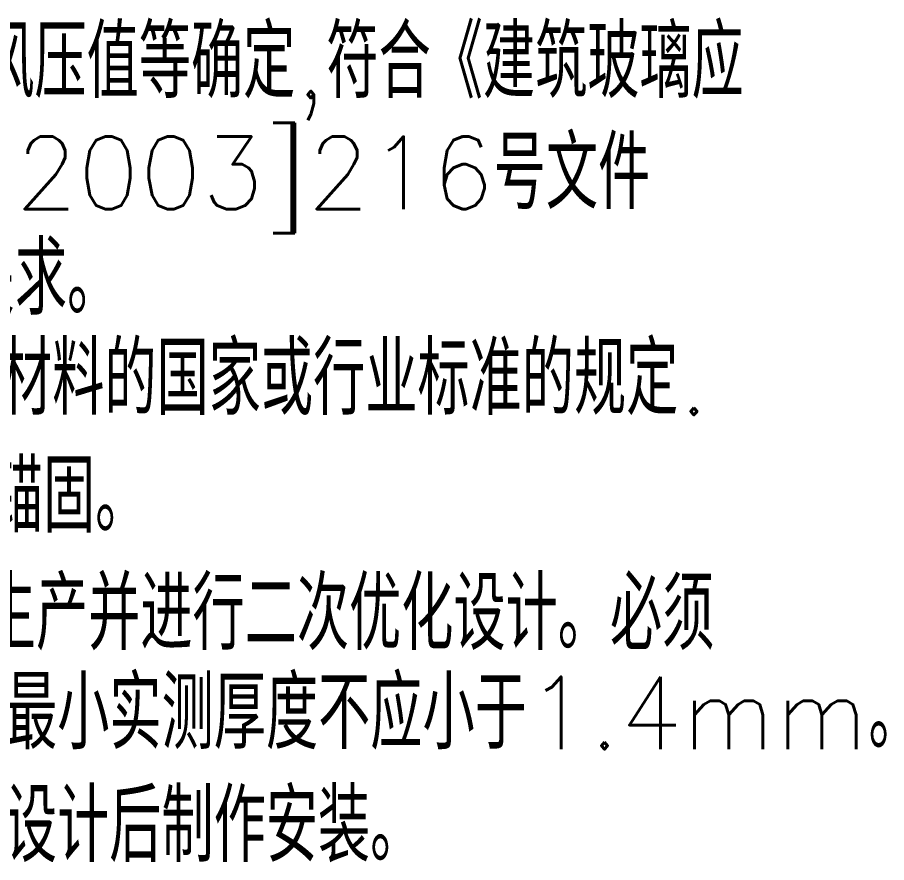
# Model space of a CAD drawing. Extents: x -21908402 to 1987571, y 88493 to 5079726.
# Drawn here: x 1889975 to 1897712, y 110273 to 117799 of the extents above; entities that cross this region are included whole.
import ezdxf

# ---------------------------------------------------------------- set-up
doc = ezdxf.new("R2010")
doc.units = 0
doc.header["$LTSCALE"] = 1000
doc.layers.add('PUB_TEXT', color=7, linetype='Continuous')
doc.styles.add('_TCH_DIM', font='SIMPLEX', dxfattribs={"bigfont": 'GBCBIG'})

# ---------------------------------------------------------------- blocks, each defined once
blk = doc.blocks.new('KJLL51')
at = {"layer": 'PUB_TEXT', "style": '_TCH_DIM'}
for s, p in [('2.门窗框料及玻璃的厚度由有资质的承制厂商根据立面分块要求及风压值等确定,符合《建筑玻璃应', (1378715, 92033.7)), ('用技术规程》(JGJ113-2015)及国家发改运行[2003]216号文件', (1379590.7, 91045)), ('《建筑安全玻璃管理规定》和图集02J603-1的要相关求。', (1379536.2, 90105.2)), ('3.与门窗相关的金属材料,塑料型材,五金件,紧固件,密封材合有关材料的国家或行业标准的规定.', (1378696.5, 89213.1)), ('洞口面积较大的门窗应有通长拼樘料，拼樘料应与主体结构直接锚固。', (1379620.2, 88166.9)), ('4.铝合金窗横框、中竖框、扇梃、拼樘框壁厚由有资质的厂家设计生产并进行二次优化设计。必须', (1378728.8, 87120.7)), ('保证其强度.刚度及稳定性.铝合金门窗的框料系列及铝合金窗的最小实测厚度不应小于1.4mm。', (1379659, 86236.6)), ('5、本工程内采用非标准门窗应根据所选有资质的厂家进行二次优化设计后制作安装。', (1378728.8, 85232.1))]:
    blk.add_text(s, height=645.047, dxfattribs=at).set_placement(p)

msp = doc.modelspace()

# ---------------------------------------------------------------- block references
msp.add_blockref('KJLL51', (497114.1, 25046.5))

doc.saveas('drawing.dxf')
